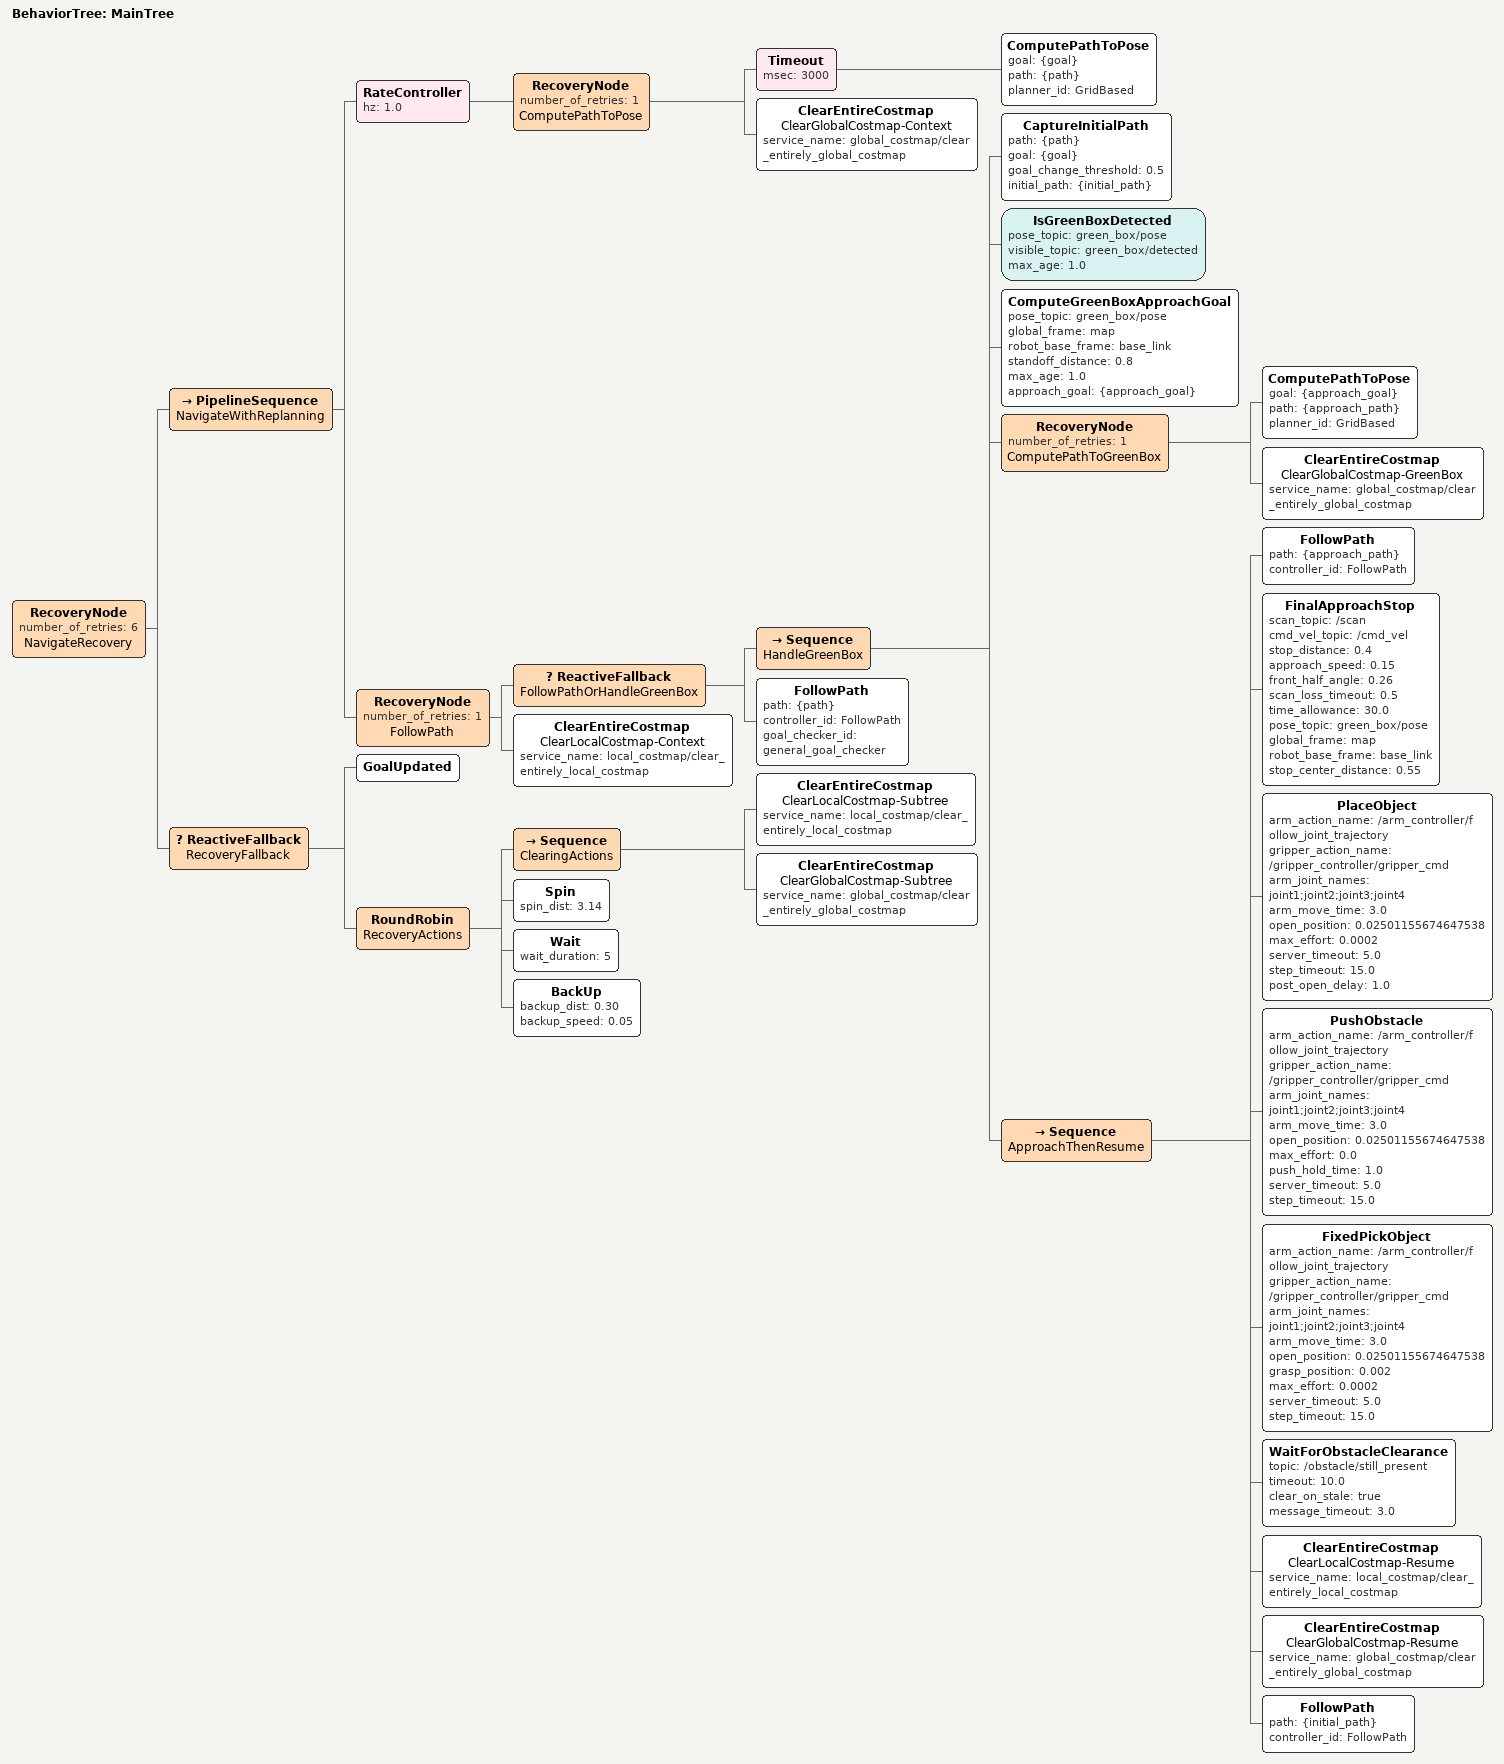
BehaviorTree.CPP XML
<root main_tree_to_execute="MainTree">
  <BehaviorTree ID="MainTree">
    <RecoveryNode number_of_retries="6" name="NavigateRecovery">
      <PipelineSequence name="NavigateWithReplanning">
        <RateController hz="1.0">
          <RecoveryNode number_of_retries="1" name="ComputePathToPose">
            <Timeout msec="3000">
              <ComputePathToPose goal="{goal}" path="{path}" planner_id="GridBased"/>
            </Timeout>
            <ClearEntireCostmap name="ClearGlobalCostmap-Context" service_name="global_costmap/clear_entirely_global_costmap"/>
          </RecoveryNode>
        </RateController>
        <RecoveryNode number_of_retries="1" name="FollowPath">
          <ReactiveFallback name="FollowPathOrHandleGreenBox">
            <Sequence name="HandleGreenBox">
              <CaptureInitialPath path="{path}" goal="{goal}"
                                  goal_change_threshold="0.5"
                                  initial_path="{initial_path}"/>
              <IsGreenBoxDetected pose_topic="green_box/pose"
                                  visible_topic="green_box/detected"
                                  max_age="1.0"/>
              <ComputeGreenBoxApproachGoal pose_topic="green_box/pose"
                                           global_frame="map"
                                           robot_base_frame="base_link"
                                           standoff_distance="0.8"
                                           max_age="1.0"
                                           approach_goal="{approach_goal}"/>
              <RecoveryNode number_of_retries="1" name="ComputePathToGreenBox">
                <ComputePathToPose goal="{approach_goal}" path="{approach_path}" planner_id="GridBased"/>
                <ClearEntireCostmap name="ClearGlobalCostmap-GreenBox" service_name="global_costmap/clear_entirely_global_costmap"/>
              </RecoveryNode>
              <Sequence name="ApproachThenResume">
                <FollowPath path="{approach_path}" controller_id="FollowPath"/>
                <FinalApproachStop scan_topic="/scan"
                                   cmd_vel_topic="/cmd_vel"
                                   stop_distance="0.4"
                                   approach_speed="0.15"
                                   front_half_angle="0.26"
                                   scan_loss_timeout="0.5"
                                   time_allowance="30.0"
                                   pose_topic="green_box/pose"
                                   global_frame="map"
                                   robot_base_frame="base_link"
                                   stop_center_distance="0.55"/>

                <PlaceObject arm_action_name="/arm_controller/follow_joint_trajectory"
                             gripper_action_name="/gripper_controller/gripper_cmd"
                             arm_joint_names="joint1;joint2;joint3;joint4"
                             arm_move_time="3.0"
                             open_position="0.02501155674647538"
                             max_effort="0.0002"
                             server_timeout="5.0"
                             step_timeout="15.0"
                             post_open_delay="1.0"/>

                <PushObstacle arm_action_name="/arm_controller/follow_joint_trajectory"
                              gripper_action_name="/gripper_controller/gripper_cmd"
                              arm_joint_names="joint1;joint2;joint3;joint4"
                              arm_move_time="3.0"
                              open_position="0.02501155674647538"
                              max_effort="0.0"
                              push_hold_time="1.0"
                              server_timeout="5.0"
                              step_timeout="15.0"/>

                <FixedPickObject arm_action_name="/arm_controller/follow_joint_trajectory"
                                 gripper_action_name="/gripper_controller/gripper_cmd"
                                 arm_joint_names="joint1;joint2;joint3;joint4"
                                 arm_move_time="3.0"
                                 open_position="0.02501155674647538"
                                 grasp_position="0.002"
                                 max_effort="0.0002"
                                 server_timeout="5.0"
                                 step_timeout="15.0"/>

                <WaitForObstacleClearance topic="/obstacle/still_present"
                                          timeout="10.0"
                                          clear_on_stale="true"
                                          message_timeout="3.0"/>
                <ClearEntireCostmap name="ClearLocalCostmap-Resume"
                                    service_name="local_costmap/clear_entirely_local_costmap"/>
                <ClearEntireCostmap name="ClearGlobalCostmap-Resume"
                                    service_name="global_costmap/clear_entirely_global_costmap"/>
                <FollowPath path="{initial_path}" controller_id="FollowPath"/>
              </Sequence>
            </Sequence>
            <FollowPath path="{path}" controller_id="FollowPath" goal_checker_id="general_goal_checker"/>
          </ReactiveFallback>
          <ClearEntireCostmap name="ClearLocalCostmap-Context" service_name="local_costmap/clear_entirely_local_costmap"/>
        </RecoveryNode>
      </PipelineSequence>
      <ReactiveFallback name="RecoveryFallback">
        <GoalUpdated/>
        <RoundRobin name="RecoveryActions">
          <Sequence name="ClearingActions">
            <ClearEntireCostmap name="ClearLocalCostmap-Subtree" service_name="local_costmap/clear_entirely_local_costmap"/>
            <ClearEntireCostmap name="ClearGlobalCostmap-Subtree" service_name="global_costmap/clear_entirely_global_costmap"/>
          </Sequence>
          <Spin spin_dist="3.14"/>
          <Wait wait_duration="5"/>
          <BackUp backup_dist="0.30" backup_speed="0.05"/>
        </RoundRobin>
      </ReactiveFallback>
    </RecoveryNode>
  </BehaviorTree>
</root>
